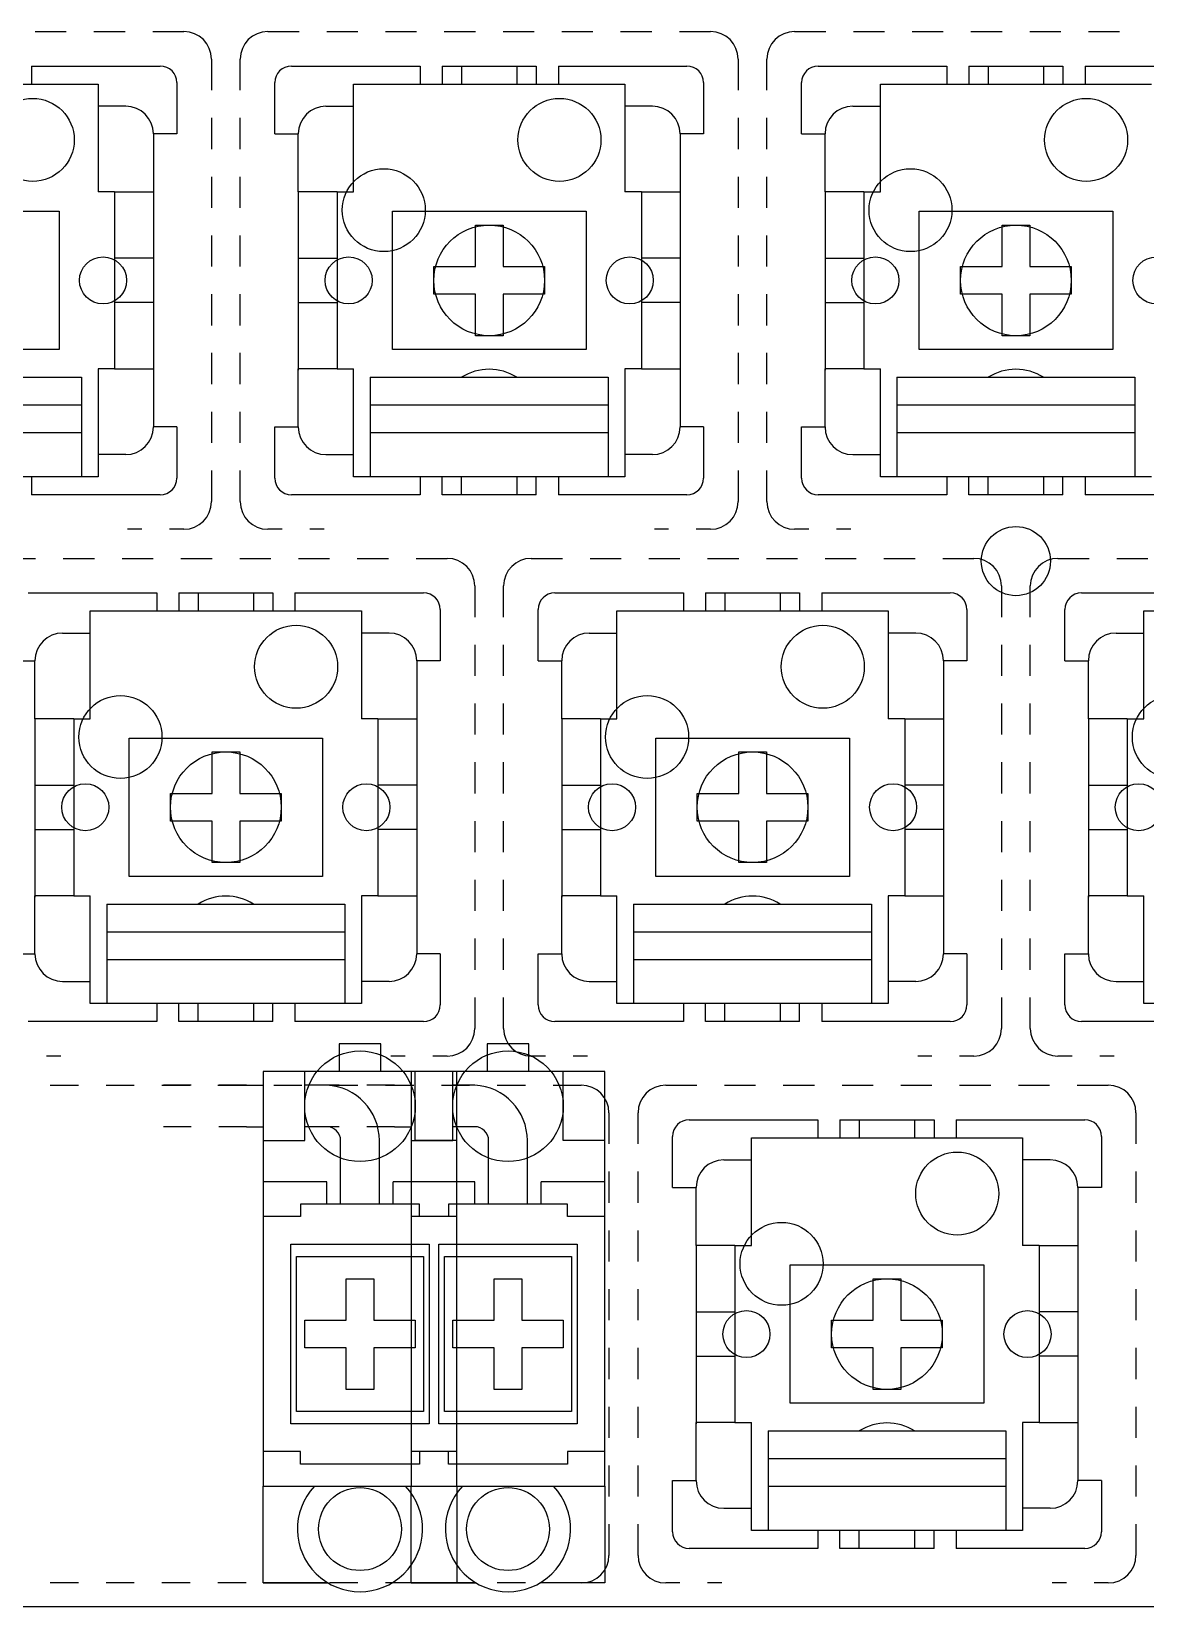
# Model space of a CAD drawing. Extents: x 0 to 386, y 0 to 144.
# Drawn here: x 186.7 to 226.9, y 0 to 57 of the extents above; entities that cross this region are included whole.
import ezdxf

# ---------------------------------------------------------------- set-up
doc = ezdxf.new("R2010")
doc.units = 0
for name, color, linetype in [('20', 30, 'CONTINUOUS'), ('21', 253, 'CONTINUOUS'), ('51', 253, 'CONTINUOUS')]:
    doc.layers.add(name, color=color, linetype=linetype)

msp = doc.modelspace()

# ---------------------------------------------------------------- linework, layer by layer
at = {"layer": '20'}
msp.add_line((0, 0), (385.6, 0), dxfattribs=at)
for centre, radius in [((186.7, 53.03), 1.5), ((205.74, 53.03), 1.5), ((224.78, 53.03), 1.5), ((199.39, 50.49), 1.5), ((218.43, 50.49), 1.5), ((203.2, 47.95), 2), ((222.24, 47.95), 2), ((189.24, 47.95), 0.85), ((198.12, 47.95), 0.85), ((208.28, 47.95), 0.85), ((217.16, 47.95), 0.85), ((227.32, 47.95), 0.85), ((222.24, 37.8), 1.25), ((196.22, 33.98), 1.5), ((215.26, 33.98), 1.5), ((189.87, 31.44), 1.5), ((208.91, 31.44), 1.5), ((227.95, 31.44), 1.5), ((193.68, 28.9), 2), ((212.72, 28.9), 2), ((188.6, 28.9), 0.85), ((198.76, 28.9), 0.85), ((207.64, 28.9), 0.85), ((217.8, 28.9), 0.85), ((226.68, 28.9), 0.85), ((198.53, 18.09), 2), ((203.88, 18.09), 2), ((220.12, 14.93), 1.5), ((213.77, 12.39), 1.5), ((217.58, 9.85), 2), ((212.5, 9.85), 0.85), ((222.66, 9.85), 0.85), ((198.53, 2.8), 1.5), ((203.88, 2.8), 1.5)]:
    msp.add_circle(centre, radius, dxfattribs=at)
at = {"layer": '21'}
for p, q in [((186.785, 56.95), (187.91, 56.95)), ((188.91, 56.95), (190.035, 56.95)), ((191.035, 56.95), (192.16, 56.95)), ((195.2, 56.95), (196.325, 56.95)), ((197.325, 56.95), (198.45, 56.95)), ((199.45, 56.95), (200.575, 56.95)), ((201.575, 56.95), (202.7, 56.95)), ((203.7, 56.95), (204.825, 56.95)), ((205.825, 56.95), (206.95, 56.95)), ((207.95, 56.95), (209.075, 56.95)), ((210.075, 56.95), (211.2, 56.95)), ((214.24, 56.95), (215.365, 56.95)), ((216.365, 56.95), (217.49, 56.95)), ((218.49, 56.95), (219.615, 56.95)), ((220.615, 56.95), (221.74, 56.95)), ((222.74, 56.95), (223.865, 56.95)), ((224.865, 56.95), (225.99, 56.95)), ((193.16, 55.95), (193.16, 54.825)), ((194.2, 54.825), (194.2, 55.95)), ((212.2, 55.95), (212.2, 54.825)), ((213.24, 54.825), (213.24, 55.95)), ((186.66, 55.7), (191.31, 55.7)), ((186.66, 55.7), (186.66, 55.05)), ((196.05, 55.7), (200.7, 55.7)), ((200.7, 55.7), (200.7, 55.05)), ((201.5, 55.7), (202.2, 55.7)), ((201.5, 55.7), (201.5, 55.05)), ((202.2, 55.7), (204.2, 55.7)), ((202.2, 55.7), (202.2, 55.05)), ((204.2, 55.7), (204.9, 55.7)), ((204.2, 55.7), (204.2, 55.05)), ((204.9, 55.7), (204.9, 55.05)), ((205.7, 55.7), (210.35, 55.7)), ((205.7, 55.7), (205.7, 55.05)), ((215.09, 55.7), (219.74, 55.7)), ((219.74, 55.7), (219.74, 55.05)), ((220.54, 55.7), (221.24, 55.7)), ((220.54, 55.7), (220.54, 55.05)), ((221.24, 55.7), (223.24, 55.7)), ((221.24, 55.7), (221.24, 55.05)), ((223.24, 55.7), (223.94, 55.7)), ((223.24, 55.7), (223.24, 55.05)), ((223.94, 55.7), (223.94, 55.05)), ((224.74, 55.7), (229.39, 55.7)), ((224.74, 55.7), (224.74, 55.05)), ((185.86, 55.05), (186.66, 55.05)), ((186.66, 55.05), (189.06, 55.05)), ((189.06, 55.05), (189.06, 54.25)), ((191.91, 55.1), (191.91, 53.25)), ((195.45, 53.25), (195.45, 55.1)), ((198.3, 55.05), (200.7, 55.05)), ((198.3, 54.25), (198.3, 55.05)), ((200.7, 55.05), (201.5, 55.05)), ((201.5, 55.05), (202.2, 55.05)), ((202.2, 55.05), (204.2, 55.05)), ((204.2, 55.05), (204.9, 55.05)), ((204.9, 55.05), (205.7, 55.05)), ((205.7, 55.05), (208.1, 55.05)), ((208.1, 55.05), (208.1, 54.25)), ((210.95, 55.1), (210.95, 53.25)), ((214.49, 53.25), (214.49, 55.1)), ((217.34, 55.05), (219.74, 55.05)), ((217.34, 54.25), (217.34, 55.05)), ((219.74, 55.05), (220.54, 55.05)), ((220.54, 55.05), (221.24, 55.05)), ((221.24, 55.05), (223.24, 55.05)), ((223.24, 55.05), (223.94, 55.05)), ((223.94, 55.05), (224.74, 55.05)), ((224.74, 55.05), (227.14, 55.05)), ((189.06, 54.25), (189.06, 51.15)), ((190.06, 54.25), (189.06, 54.25)), ((197.3, 54.25), (198.3, 54.25)), ((198.3, 51.15), (198.3, 54.25)), ((208.1, 54.25), (208.1, 51.15)), ((209.1, 54.25), (208.1, 54.25)), ((216.34, 54.25), (217.34, 54.25)), ((217.34, 51.15), (217.34, 54.25)), ((193.16, 53.825), (193.16, 52.7)), ((194.2, 52.7), (194.2, 53.825)), ((212.2, 53.825), (212.2, 52.7)), ((213.24, 52.7), (213.24, 53.825)), ((191.06, 53.25), (191.06, 51.15)), ((191.91, 53.25), (191.06, 53.25)), ((195.45, 53.25), (196.3, 53.25)), ((196.3, 51.15), (196.3, 53.25)), ((210.1, 53.25), (210.1, 51.15)), ((210.95, 53.25), (210.1, 53.25)), ((214.49, 53.25), (215.34, 53.25)), ((215.34, 51.15), (215.34, 53.25)), ((193.16, 51.7), (193.16, 50.575)), ((194.2, 50.575), (194.2, 51.7)), ((212.2, 51.7), (212.2, 50.575)), ((213.24, 50.575), (213.24, 51.7)), ((189.66, 51.15), (189.06, 51.15)), ((189.66, 51.15), (189.66, 48.85)), ((189.66, 51.15), (191.06, 51.15)), ((191.06, 51.15), (191.06, 48.75)), ((197.7, 51.15), (196.3, 51.15)), ((196.3, 51.15), (196.3, 48.75)), ((197.7, 51.15), (197.7, 48.85)), ((197.7, 51.15), (198.3, 51.15)), ((208.7, 51.15), (208.1, 51.15)), ((208.7, 51.15), (208.7, 48.85)), ((208.7, 51.15), (210.1, 51.15)), ((210.1, 51.15), (210.1, 48.75)), ((216.74, 51.15), (215.34, 51.15)), ((215.34, 51.15), (215.34, 48.75)), ((216.74, 51.15), (216.74, 48.85)), ((216.74, 51.15), (217.34, 51.15)), ((181.46, 50.45), (187.66, 50.45)), ((187.66, 50.45), (187.66, 45.45)), ((200.5, 50.45), (206.7, 50.45)), ((206.7, 50.45), (206.7, 45.45)), ((219.54, 50.45), (225.74, 50.45)), ((225.74, 50.45), (225.74, 45.45)), ((193.16, 49.575), (193.16, 48.45)), ((194.2, 48.45), (194.2, 49.575)), ((212.2, 49.575), (212.2, 48.45)), ((213.24, 48.45), (213.24, 49.575)), ((199.7, 45.45), (199.7, 49.45)), ((218.74, 45.45), (218.74, 49.45)), ((191.06, 48.75), (189.86, 48.75)), ((191.06, 48.75), (191.06, 47.15)), ((196.3, 48.75), (196.3, 47.15)), ((196.3, 48.75), (197.5, 48.75)), ((210.1, 48.75), (208.9, 48.75)), ((210.1, 48.75), (210.1, 47.15)), ((215.34, 48.75), (215.34, 47.15)), ((215.34, 48.75), (216.54, 48.75)), ((193.16, 47.45), (193.16, 46.325)), ((194.2, 46.325), (194.2, 47.45)), ((212.2, 47.45), (212.2, 46.325)), ((213.24, 46.325), (213.24, 47.45)), ((189.66, 47.05), (189.66, 44.75)), ((191.06, 47.15), (189.86, 47.15)), ((191.06, 47.15), (191.06, 44.75)), ((196.3, 47.15), (197.5, 47.15)), ((196.3, 47.15), (196.3, 44.7)), ((197.7, 47.05), (197.7, 44.75)), ((208.7, 47.05), (208.7, 44.75)), ((210.1, 47.15), (208.9, 47.15)), ((210.1, 47.15), (210.1, 44.75)), ((215.34, 47.15), (216.54, 47.15)), ((215.34, 47.15), (215.34, 44.7)), ((216.74, 47.05), (216.74, 44.75)), ((187.66, 45.45), (180.66, 45.45)), ((193.16, 45.325), (193.16, 44.2)), ((194.2, 44.2), (194.2, 45.325)), ((206.7, 45.45), (199.7, 45.45)), ((212.2, 45.325), (212.2, 44.2)), ((213.24, 44.2), (213.24, 45.325)), ((225.74, 45.45), (218.74, 45.45)), ((185.16, 44.45), (188.46, 44.45)), ((188.46, 44.45), (188.46, 43.45)), ((189.06, 44.75), (189.06, 41.65)), ((189.66, 44.75), (189.06, 44.75)), ((189.66, 44.75), (191.06, 44.75)), ((191.06, 44.75), (191.06, 42.65)), ((196.3, 44.7), (196.3, 44.75)), ((197.7, 44.75), (196.3, 44.75)), ((196.3, 42.65), (196.3, 44.7)), ((197.7, 44.75), (198.3, 44.75)), ((198.3, 41.65), (198.3, 44.75)), ((198.9, 44.45), (202.2, 44.45)), ((198.9, 44.45), (198.9, 43.45)), ((202.2, 44.45), (204.2, 44.45)), ((204.2, 44.45), (207.5, 44.45)), ((207.5, 44.45), (207.5, 43.45)), ((208.1, 44.75), (208.1, 41.65)), ((208.7, 44.75), (208.1, 44.75)), ((208.7, 44.75), (210.1, 44.75)), ((210.1, 44.75), (210.1, 42.65)), ((215.34, 44.7), (215.34, 44.75)), ((216.74, 44.75), (215.34, 44.75)), ((215.34, 42.65), (215.34, 44.7)), ((216.74, 44.75), (217.34, 44.75)), ((217.34, 41.65), (217.34, 44.75)), ((217.94, 44.45), (221.24, 44.45)), ((217.94, 44.45), (217.94, 43.45)), ((221.24, 44.45), (223.24, 44.45)), ((223.24, 44.45), (226.54, 44.45)), ((226.54, 44.45), (226.54, 43.45)), ((179.86, 43.45), (188.46, 43.45)), ((188.46, 43.45), (188.46, 42.45)), ((198.9, 43.45), (198.9, 42.45)), ((198.9, 43.45), (207.5, 43.45)), ((207.5, 43.45), (207.5, 42.45)), ((217.94, 43.45), (217.94, 42.45)), ((217.94, 43.45), (226.54, 43.45)), ((226.54, 43.45), (226.54, 42.45)), ((193.16, 43.2), (193.16, 42.075)), ((194.2, 42.075), (194.2, 43.2)), ((212.2, 43.2), (212.2, 42.075)), ((213.24, 42.075), (213.24, 43.2)), ((179.86, 42.45), (188.46, 42.45)), ((188.46, 42.45), (188.46, 40.85)), ((191.91, 42.65), (191.06, 42.65)), ((191.91, 42.65), (191.91, 40.8)), ((195.45, 40.8), (195.45, 42.65)), ((195.45, 42.65), (196.3, 42.65)), ((198.9, 42.45), (198.9, 40.85)), ((198.9, 42.45), (207.5, 42.45)), ((207.5, 42.45), (207.5, 40.85)), ((210.95, 42.65), (210.1, 42.65)), ((210.95, 42.65), (210.95, 40.8)), ((214.49, 40.8), (214.49, 42.65)), ((214.49, 42.65), (215.34, 42.65)), ((217.94, 42.45), (217.94, 40.85)), ((217.94, 42.45), (226.54, 42.45)), ((226.54, 42.45), (226.54, 40.85)), ((189.06, 41.65), (189.06, 40.85)), ((190.06, 41.65), (189.06, 41.65)), ((197.3, 41.65), (198.3, 41.65)), ((198.3, 40.85), (198.3, 41.65)), ((208.1, 41.65), (208.1, 40.85)), ((209.1, 41.65), (208.1, 41.65)), ((216.34, 41.65), (217.34, 41.65)), ((217.34, 40.85), (217.34, 41.65)), ((193.16, 41.075), (193.16, 39.95)), ((194.2, 39.95), (194.2, 41.075)), ((212.2, 41.075), (212.2, 39.95)), ((213.24, 39.95), (213.24, 41.075)), ((186.66, 40.85), (185.86, 40.85)), ((188.46, 40.85), (186.66, 40.85)), ((186.66, 40.85), (186.66, 40.2)), ((189.06, 40.85), (188.46, 40.85)), ((198.9, 40.85), (198.3, 40.85)), ((200.7, 40.85), (198.9, 40.85)), ((201.5, 40.85), (200.7, 40.85)), ((200.7, 40.85), (200.7, 40.2)), ((202.2, 40.85), (201.5, 40.85)), ((201.5, 40.2), (201.5, 40.85)), ((204.2, 40.85), (202.2, 40.85)), ((202.2, 40.2), (202.2, 40.85)), ((204.9, 40.85), (204.2, 40.85)), ((204.2, 40.85), (204.2, 40.2)), ((205.7, 40.85), (204.9, 40.85)), ((204.9, 40.2), (204.9, 40.85)), ((207.5, 40.85), (205.7, 40.85)), ((205.7, 40.85), (205.7, 40.2)), ((208.1, 40.85), (207.5, 40.85)), ((217.94, 40.85), (217.34, 40.85)), ((219.74, 40.85), (217.94, 40.85)), ((220.54, 40.85), (219.74, 40.85)), ((219.74, 40.85), (219.74, 40.2)), ((221.24, 40.85), (220.54, 40.85)), ((220.54, 40.2), (220.54, 40.85)), ((223.24, 40.85), (221.24, 40.85)), ((221.24, 40.2), (221.24, 40.85)), ((223.94, 40.85), (223.24, 40.85)), ((223.24, 40.85), (223.24, 40.2)), ((224.74, 40.85), (223.94, 40.85)), ((223.94, 40.2), (223.94, 40.85)), ((226.54, 40.85), (224.74, 40.85)), ((224.74, 40.85), (224.74, 40.2)), ((227.14, 40.85), (226.54, 40.85)), ((191.31, 40.2), (186.66, 40.2)), ((200.7, 40.2), (196.05, 40.2)), ((202.2, 40.2), (201.5, 40.2)), ((204.2, 40.2), (202.2, 40.2)), ((204.9, 40.2), (204.2, 40.2)), ((210.35, 40.2), (205.7, 40.2)), ((219.74, 40.2), (215.09, 40.2)), ((221.24, 40.2), (220.54, 40.2)), ((223.24, 40.2), (221.24, 40.2)), ((223.94, 40.2), (223.24, 40.2)), ((229.39, 40.2), (224.74, 40.2)), ((190.645, 38.95), (190.13, 38.95)), ((192.16, 38.95), (191.645, 38.95)), ((195.715, 38.95), (195.2, 38.95)), ((197.23, 38.95), (196.715, 38.95)), ((209.685, 38.95), (209.17, 38.95)), ((211.2, 38.95), (210.685, 38.95)), ((214.755, 38.95), (214.24, 38.95)), ((216.27, 38.95), (215.755, 38.95)), ((185.68, 37.9), (186.805, 37.9)), ((187.805, 37.9), (188.93, 37.9)), ((189.93, 37.9), (191.055, 37.9)), ((192.055, 37.9), (193.18, 37.9)), ((194.18, 37.9), (195.305, 37.9)), ((196.305, 37.9), (197.43, 37.9)), ((198.43, 37.9), (199.555, 37.9)), ((200.555, 37.9), (201.68, 37.9)), ((204.72, 37.9), (205.845, 37.9)), ((206.845, 37.9), (207.97, 37.9)), ((208.97, 37.9), (210.095, 37.9)), ((211.095, 37.9), (212.22, 37.9)), ((213.22, 37.9), (214.345, 37.9)), ((215.345, 37.9), (216.47, 37.9)), ((217.47, 37.9), (218.595, 37.9)), ((219.595, 37.9), (220.72, 37.9)), ((223.76, 37.9), (224.885, 37.9)), ((225.885, 37.9), (227.01, 37.9)), ((186.53, 36.65), (191.18, 36.65)), ((191.18, 36.65), (191.18, 36)), ((191.98, 36.65), (192.68, 36.65)), ((191.98, 36.65), (191.98, 36)), ((192.68, 36.65), (194.68, 36.65)), ((192.68, 36.65), (192.68, 36)), ((194.68, 36.65), (195.38, 36.65)), ((194.68, 36.65), (194.68, 36)), ((195.38, 36.65), (195.38, 36)), ((196.18, 36.65), (200.83, 36.65)), ((196.18, 36.65), (196.18, 36)), ((202.68, 36.9), (202.68, 35.775)), ((203.72, 35.775), (203.72, 36.9)), ((205.57, 36.65), (210.22, 36.65)), ((210.22, 36.65), (210.22, 36)), ((211.02, 36.65), (211.72, 36.65)), ((211.02, 36.65), (211.02, 36)), ((211.72, 36.65), (213.72, 36.65)), ((211.72, 36.65), (211.72, 36)), ((213.72, 36.65), (214.42, 36.65)), ((213.72, 36.65), (213.72, 36)), ((214.42, 36.65), (214.42, 36)), ((215.22, 36.65), (219.87, 36.65)), ((215.22, 36.65), (215.22, 36)), ((221.72, 36.9), (221.72, 35.775)), ((222.76, 35.775), (222.76, 36.9)), ((224.61, 36.65), (229.26, 36.65)), ((188.78, 36), (191.18, 36)), ((188.78, 35.2), (188.78, 36)), ((191.18, 36), (191.98, 36)), ((191.98, 36), (192.68, 36)), ((192.68, 36), (194.68, 36)), ((194.68, 36), (195.38, 36)), ((195.38, 36), (196.18, 36)), ((196.18, 36), (198.58, 36)), ((198.58, 36), (198.58, 35.2)), ((201.43, 36.05), (201.43, 34.2)), ((204.97, 34.2), (204.97, 36.05)), ((207.82, 36), (210.22, 36)), ((207.82, 35.2), (207.82, 36)), ((210.22, 36), (211.02, 36)), ((211.02, 36), (211.72, 36)), ((211.72, 36), (213.72, 36)), ((213.72, 36), (214.42, 36)), ((214.42, 36), (215.22, 36)), ((215.22, 36), (217.62, 36)), ((217.62, 36), (217.62, 35.2)), ((220.47, 36.05), (220.47, 34.2)), ((224.01, 34.2), (224.01, 36.05)), ((226.86, 36), (229.26, 36)), ((226.86, 35.2), (226.86, 36)), ((187.78, 35.2), (188.78, 35.2)), ((188.78, 32.1), (188.78, 35.2)), ((198.58, 35.2), (198.58, 32.1)), ((199.58, 35.2), (198.58, 35.2)), ((202.68, 34.775), (202.68, 33.65)), ((203.72, 33.65), (203.72, 34.775)), ((206.82, 35.2), (207.82, 35.2)), ((207.82, 32.1), (207.82, 35.2)), ((217.62, 35.2), (217.62, 32.1)), ((218.62, 35.2), (217.62, 35.2)), ((221.72, 34.775), (221.72, 33.65)), ((222.76, 33.65), (222.76, 34.775)), ((225.86, 35.2), (226.86, 35.2)), ((226.86, 32.1), (226.86, 35.2)), ((185.93, 34.2), (186.78, 34.2)), ((186.78, 32.1), (186.78, 34.2)), ((200.58, 34.2), (200.58, 32.1)), ((201.43, 34.2), (200.58, 34.2)), ((204.97, 34.2), (205.82, 34.2)), ((205.82, 32.1), (205.82, 34.2)), ((219.62, 34.2), (219.62, 32.1)), ((220.47, 34.2), (219.62, 34.2)), ((224.01, 34.2), (224.86, 34.2)), ((224.86, 32.1), (224.86, 34.2)), ((202.68, 32.65), (202.68, 31.525)), ((203.72, 31.525), (203.72, 32.65)), ((221.72, 32.65), (221.72, 31.525)), ((222.76, 31.525), (222.76, 32.65)), ((188.18, 32.1), (186.78, 32.1)), ((186.78, 32.1), (186.78, 29.7)), ((188.18, 32.1), (188.18, 29.8)), ((188.18, 32.1), (188.78, 32.1)), ((199.18, 32.1), (198.58, 32.1)), ((199.18, 32.1), (199.18, 29.8)), ((199.18, 32.1), (200.58, 32.1)), ((200.58, 32.1), (200.58, 29.7)), ((207.22, 32.1), (205.82, 32.1)), ((205.82, 32.1), (205.82, 29.7)), ((207.22, 32.1), (207.22, 29.8)), ((207.22, 32.1), (207.82, 32.1)), ((218.22, 32.1), (217.62, 32.1)), ((218.22, 32.1), (218.22, 29.8)), ((218.22, 32.1), (219.62, 32.1)), ((219.62, 32.1), (219.62, 29.7)), ((226.26, 32.1), (224.86, 32.1)), ((224.86, 32.1), (224.86, 29.7)), ((226.26, 32.1), (226.26, 29.8)), ((226.26, 32.1), (226.86, 32.1)), ((190.98, 31.4), (197.18, 31.4)), ((197.18, 31.4), (197.18, 26.4)), ((210.02, 31.4), (216.22, 31.4)), ((216.22, 31.4), (216.22, 26.4)), ((190.18, 26.4), (190.18, 30.4)), ((202.68, 30.525), (202.68, 29.4)), ((203.72, 29.4), (203.72, 30.525)), ((209.22, 26.4), (209.22, 30.4)), ((221.72, 30.525), (221.72, 29.4)), ((222.76, 29.4), (222.76, 30.525)), ((186.78, 29.7), (186.78, 28.1)), ((186.78, 29.7), (187.98, 29.7)), ((200.58, 29.7), (199.38, 29.7)), ((200.58, 29.7), (200.58, 28.1)), ((205.82, 29.7), (205.82, 28.1)), ((205.82, 29.7), (207.02, 29.7)), ((219.62, 29.7), (218.42, 29.7)), ((219.62, 29.7), (219.62, 28.1)), ((224.86, 29.7), (224.86, 28.1)), ((224.86, 29.7), (226.06, 29.7)), ((186.78, 28.1), (187.98, 28.1)), ((186.78, 28.1), (186.78, 25.65)), ((188.18, 28), (188.18, 25.7)), ((199.18, 28), (199.18, 25.7)), ((200.58, 28.1), (199.38, 28.1)), ((200.58, 28.1), (200.58, 25.7)), ((202.68, 28.4), (202.68, 27.275)), ((203.72, 27.275), (203.72, 28.4)), ((205.82, 28.1), (207.02, 28.1)), ((205.82, 28.1), (205.82, 25.65)), ((207.22, 28), (207.22, 25.7)), ((218.22, 28), (218.22, 25.7)), ((219.62, 28.1), (218.42, 28.1)), ((219.62, 28.1), (219.62, 25.7)), ((221.72, 28.4), (221.72, 27.275)), ((222.76, 27.275), (222.76, 28.4)), ((224.86, 28.1), (226.06, 28.1)), ((224.86, 28.1), (224.86, 25.65)), ((226.26, 28), (226.26, 25.7)), ((197.18, 26.4), (190.18, 26.4)), ((202.68, 26.275), (202.68, 25.15)), ((203.72, 25.15), (203.72, 26.275)), ((216.22, 26.4), (209.22, 26.4)), ((221.72, 26.275), (221.72, 25.15)), ((222.76, 25.15), (222.76, 26.275)), ((186.78, 25.65), (186.78, 25.7)), ((188.18, 25.7), (186.78, 25.7)), ((186.78, 23.6), (186.78, 25.65)), ((188.18, 25.7), (188.78, 25.7)), ((188.78, 22.6), (188.78, 25.7)), ((198.58, 25.7), (198.58, 22.6)), ((199.18, 25.7), (198.58, 25.7)), ((199.18, 25.7), (200.58, 25.7)), ((200.58, 25.7), (200.58, 23.6)), ((205.82, 25.65), (205.82, 25.7)), ((207.22, 25.7), (205.82, 25.7)), ((205.82, 23.6), (205.82, 25.65)), ((207.22, 25.7), (207.82, 25.7)), ((207.82, 22.6), (207.82, 25.7)), ((217.62, 25.7), (217.62, 22.6)), ((218.22, 25.7), (217.62, 25.7)), ((218.22, 25.7), (219.62, 25.7)), ((219.62, 25.7), (219.62, 23.6)), ((224.86, 25.65), (224.86, 25.7)), ((226.26, 25.7), (224.86, 25.7)), ((224.86, 23.6), (224.86, 25.65)), ((226.26, 25.7), (226.86, 25.7)), ((226.86, 22.6), (226.86, 25.7)), ((189.38, 25.4), (192.68, 25.4)), ((189.38, 25.4), (189.38, 24.4)), ((192.68, 25.4), (194.68, 25.4)), ((194.68, 25.4), (197.98, 25.4)), ((197.98, 25.4), (197.98, 24.4)), ((208.42, 25.4), (211.72, 25.4)), ((208.42, 25.4), (208.42, 24.4)), ((211.72, 25.4), (213.72, 25.4)), ((213.72, 25.4), (217.02, 25.4)), ((217.02, 25.4), (217.02, 24.4)), ((189.38, 24.4), (189.38, 23.4)), ((189.38, 24.4), (197.98, 24.4)), ((197.98, 24.4), (197.98, 23.4)), ((202.68, 24.15), (202.68, 23.025)), ((203.72, 23.025), (203.72, 24.15)), ((208.42, 24.4), (208.42, 23.4)), ((208.42, 24.4), (217.02, 24.4)), ((217.02, 24.4), (217.02, 23.4)), ((221.72, 24.15), (221.72, 23.025)), ((222.76, 23.025), (222.76, 24.15)), ((185.93, 23.6), (186.78, 23.6)), ((189.38, 23.4), (189.38, 21.8)), ((189.38, 23.4), (197.98, 23.4)), ((197.98, 23.4), (197.98, 21.8)), ((201.43, 23.6), (200.58, 23.6)), ((201.43, 23.6), (201.43, 21.75)), ((204.97, 21.75), (204.97, 23.6)), ((204.97, 23.6), (205.82, 23.6)), ((208.42, 23.4), (208.42, 21.8)), ((208.42, 23.4), (217.02, 23.4)), ((217.02, 23.4), (217.02, 21.8)), ((220.47, 23.6), (219.62, 23.6)), ((220.47, 23.6), (220.47, 21.75)), ((224.01, 21.75), (224.01, 23.6)), ((224.01, 23.6), (224.86, 23.6)), ((187.78, 22.6), (188.78, 22.6)), ((188.78, 21.8), (188.78, 22.6)), ((198.58, 22.6), (198.58, 21.8)), ((199.58, 22.6), (198.58, 22.6)), ((206.82, 22.6), (207.82, 22.6)), ((207.82, 21.8), (207.82, 22.6)), ((217.62, 22.6), (217.62, 21.8)), ((218.62, 22.6), (217.62, 22.6)), ((225.86, 22.6), (226.86, 22.6)), ((226.86, 21.8), (226.86, 22.6)), ((189.38, 21.8), (188.78, 21.8)), ((191.18, 21.8), (189.38, 21.8)), ((191.98, 21.8), (191.18, 21.8)), ((191.18, 21.8), (191.18, 21.15)), ((192.68, 21.8), (191.98, 21.8)), ((191.98, 21.15), (191.98, 21.8)), ((194.68, 21.8), (192.68, 21.8)), ((192.68, 21.15), (192.68, 21.8)), ((195.38, 21.8), (194.68, 21.8)), ((194.68, 21.8), (194.68, 21.15)), ((196.18, 21.8), (195.38, 21.8)), ((195.38, 21.15), (195.38, 21.8)), ((197.98, 21.8), (196.18, 21.8)), ((196.18, 21.8), (196.18, 21.15)), ((198.58, 21.8), (197.98, 21.8)), ((202.68, 22.025), (202.68, 20.9)), ((203.72, 20.9), (203.72, 22.025)), ((208.42, 21.8), (207.82, 21.8)), ((210.22, 21.8), (208.42, 21.8)), ((211.02, 21.8), (210.22, 21.8)), ((210.22, 21.8), (210.22, 21.15)), ((211.72, 21.8), (211.02, 21.8)), ((211.02, 21.15), (211.02, 21.8)), ((213.72, 21.8), (211.72, 21.8)), ((211.72, 21.15), (211.72, 21.8)), ((214.42, 21.8), (213.72, 21.8)), ((213.72, 21.8), (213.72, 21.15)), ((215.22, 21.8), (214.42, 21.8)), ((214.42, 21.15), (214.42, 21.8)), ((217.02, 21.8), (215.22, 21.8)), ((215.22, 21.8), (215.22, 21.15)), ((217.62, 21.8), (217.02, 21.8)), ((221.72, 22.025), (221.72, 20.9)), ((222.76, 20.9), (222.76, 22.025)), ((227.46, 21.8), (226.86, 21.8)), ((191.18, 21.15), (186.53, 21.15)), ((192.68, 21.15), (191.98, 21.15)), ((194.68, 21.15), (192.68, 21.15)), ((195.38, 21.15), (194.68, 21.15)), ((200.83, 21.15), (196.18, 21.15)), ((210.22, 21.15), (205.57, 21.15)), ((211.72, 21.15), (211.02, 21.15)), ((213.72, 21.15), (211.72, 21.15)), ((214.42, 21.15), (213.72, 21.15)), ((219.87, 21.15), (215.22, 21.15)), ((229.26, 21.15), (224.61, 21.15)), ((199.28, 20.35), (197.78, 20.35)), ((197.78, 20.35), (197.78, 19.35)), ((199.28, 19.35), (199.28, 20.35)), ((204.63, 20.35), (203.13, 20.35)), ((203.13, 20.35), (203.13, 19.35)), ((204.63, 19.35), (204.63, 20.35)), ((187.71, 19.9), (187.195, 19.9)), ((200.165, 19.9), (199.65, 19.9)), ((201.68, 19.9), (201.165, 19.9)), ((205.235, 19.9), (204.72, 19.9)), ((206.75, 19.9), (206.235, 19.9)), ((219.205, 19.9), (218.69, 19.9)), ((220.72, 19.9), (220.205, 19.9)), ((224.275, 19.9), (223.76, 19.9)), ((225.79, 19.9), (225.275, 19.9)), ((187.33, 18.85), (188.35, 18.85)), ((189.35, 18.85), (190.37, 18.85)), ((191.37, 18.85), (192.39, 18.85)), ((193.39, 18.85), (194.41, 18.85)), ((196.53, 19.35), (195.03, 19.35)), ((195.03, 19.35), (195.03, 16.85)), ((195.41, 18.85), (196.43, 18.85)), ((197.78, 19.35), (196.53, 19.35)), ((196.53, 16.85), (196.53, 19.35)), ((197.43, 18.85), (198.45, 18.85)), ((199.28, 19.35), (197.78, 19.35)), ((200.53, 19.35), (199.28, 19.35)), ((199.45, 18.85), (200.47, 18.85)), ((201.88, 19.35), (200.38, 19.35)), ((200.38, 19.35), (200.38, 16.85)), ((202.03, 19.35), (200.53, 19.35)), ((200.53, 16.85), (200.53, 19.35)), ((201.47, 18.85), (202.49, 18.85)), ((203.13, 19.35), (201.88, 19.35)), ((201.88, 16.85), (201.88, 19.35)), ((202.03, 16.85), (202.03, 19.35)), ((204.63, 19.35), (203.13, 19.35)), ((203.49, 18.85), (204.51, 18.85)), ((205.88, 19.35), (204.63, 19.35)), ((205.51, 18.85), (206.53, 18.85)), ((207.38, 19.35), (205.88, 19.35)), ((205.88, 16.85), (205.88, 19.35)), ((207.38, 16.85), (207.38, 19.35)), ((209.58, 18.85), (210.705, 18.85)), ((211.705, 18.85), (212.83, 18.85)), ((213.83, 18.85), (214.955, 18.85)), ((215.955, 18.85), (217.08, 18.85)), ((218.08, 18.85), (219.205, 18.85)), ((220.205, 18.85), (221.33, 18.85)), ((222.33, 18.85), (223.455, 18.85)), ((224.455, 18.85), (225.58, 18.85)), ((207.53, 17.85), (207.53, 16.725)), ((208.58, 16.725), (208.58, 17.85)), ((226.58, 17.85), (226.58, 16.725)), ((210.43, 17.6), (215.08, 17.6)), ((215.08, 17.6), (215.08, 16.95)), ((215.88, 17.6), (216.58, 17.6)), ((215.88, 17.6), (215.88, 16.95)), ((216.58, 17.6), (218.58, 17.6)), ((216.58, 17.6), (216.58, 16.95)), ((218.58, 17.6), (219.28, 17.6)), ((218.58, 17.6), (218.58, 16.95)), ((219.28, 17.6), (219.28, 16.95)), ((220.08, 17.6), (224.73, 17.6)), ((220.08, 17.6), (220.08, 16.95)), ((195.03, 16.85), (195.03, 15.35)), ((195.03, 16.85), (196.53, 16.85)), ((200.38, 16.85), (200.38, 15.35)), ((200.38, 16.85), (201.88, 16.85)), ((202.03, 16.85), (200.53, 16.85)), ((202.03, 15.35), (202.03, 16.85)), ((207.38, 16.85), (205.88, 16.85)), ((207.38, 15.35), (207.38, 16.85)), ((209.83, 15.15), (209.83, 17)), ((212.68, 16.95), (215.08, 16.95)), ((212.68, 16.15), (212.68, 16.95)), ((215.08, 16.95), (215.88, 16.95)), ((215.88, 16.95), (216.58, 16.95)), ((216.58, 16.95), (218.58, 16.95)), ((218.58, 16.95), (219.28, 16.95)), ((219.28, 16.95), (220.08, 16.95)), ((220.08, 16.95), (222.48, 16.95)), ((222.48, 16.95), (222.48, 16.15)), ((225.33, 17), (225.33, 15.15)), ((211.68, 16.15), (212.68, 16.15)), ((212.68, 13.05), (212.68, 16.15)), ((222.48, 16.15), (222.48, 13.05)), ((223.48, 16.15), (222.48, 16.15)), ((207.53, 15.725), (207.53, 14.6)), ((208.58, 14.6), (208.58, 15.725)), ((226.58, 15.725), (226.58, 14.6)), ((197.33, 15.35), (195.03, 15.35)), ((195.03, 15.35), (195.03, 14.1)), ((197.33, 14.55), (197.33, 15.35)), ((202.03, 15.35), (199.73, 15.35)), ((199.73, 14.55), (199.73, 15.35)), ((202.68, 15.35), (200.38, 15.35)), ((200.38, 15.35), (200.38, 14.1)), ((202.03, 14.1), (202.03, 15.35)), ((202.68, 14.55), (202.68, 15.35)), ((207.38, 15.35), (205.08, 15.35)), ((205.08, 14.55), (205.08, 15.35)), ((207.38, 14.1), (207.38, 15.35)), ((209.83, 15.15), (210.68, 15.15)), ((210.68, 13.05), (210.68, 15.15)), ((224.48, 15.15), (224.48, 13.05)), ((225.33, 15.15), (224.48, 15.15)), ((197.33, 14.55), (196.38, 14.55)), ((196.38, 14.55), (196.38, 14.1)), ((199.73, 14.55), (197.33, 14.55)), ((200.68, 14.55), (199.73, 14.55)), ((200.68, 14.1), (200.68, 14.55)), ((202.68, 14.55), (201.73, 14.55)), ((201.73, 14.55), (201.73, 14.1)), ((205.08, 14.55), (202.68, 14.55)), ((206.03, 14.55), (205.08, 14.55)), ((206.03, 14.1), (206.03, 14.55)), ((195.03, 14.1), (195.03, 5.6)), ((196.38, 14.1), (195.03, 14.1)), ((200.38, 14.1), (200.38, 5.6)), ((201.73, 14.1), (200.38, 14.1)), ((202.03, 14.1), (200.68, 14.1)), ((202.03, 5.6), (202.03, 14.1)), ((207.38, 14.1), (206.03, 14.1)), ((207.38, 5.6), (207.38, 14.1)), ((196.03, 6.6), (196.03, 13.1)), ((196.03, 13.1), (201.03, 13.1)), ((201.03, 13.1), (201.03, 6.6)), ((201.38, 6.6), (201.38, 13.1)), ((201.38, 13.1), (206.38, 13.1)), ((206.38, 13.1), (206.38, 6.6)), ((207.53, 13.6), (207.53, 12.475)), ((208.58, 12.475), (208.58, 13.6)), ((226.58, 13.6), (226.58, 12.475)), ((196.23, 7.05), (196.23, 12.65)), ((196.23, 12.65), (200.83, 12.65)), ((200.83, 12.65), (200.83, 7.05)), ((201.58, 7.05), (201.58, 12.65)), ((201.58, 12.65), (206.18, 12.65)), ((206.18, 12.65), (206.18, 7.05)), ((212.08, 13.05), (210.68, 13.05)), ((210.68, 13.05), (210.68, 10.65)), ((212.08, 13.05), (212.08, 10.75)), ((212.08, 13.05), (212.68, 13.05)), ((223.08, 13.05), (222.48, 13.05)), ((223.08, 13.05), (223.08, 10.75)), ((223.08, 13.05), (224.48, 13.05)), ((224.48, 13.05), (224.48, 10.65)), ((214.88, 12.35), (221.08, 12.35)), ((221.08, 12.35), (221.08, 7.35)), ((198.03, 10.35), (198.03, 11.85)), ((198.03, 11.85), (199.03, 11.85)), ((199.03, 11.85), (199.03, 10.35)), ((203.38, 10.35), (203.38, 11.85)), ((203.38, 11.85), (204.38, 11.85)), ((204.38, 11.85), (204.38, 10.35)), ((207.53, 11.475), (207.53, 10.35)), ((208.58, 10.35), (208.58, 11.475)), ((226.58, 11.475), (226.58, 10.35)), ((214.08, 7.35), (214.08, 11.35)), ((196.53, 9.35), (196.53, 10.35)), ((196.53, 10.35), (198.03, 10.35)), ((199.03, 10.35), (200.53, 10.35)), ((200.53, 10.35), (200.53, 9.35)), ((201.88, 9.35), (201.88, 10.35)), ((201.88, 10.35), (203.38, 10.35)), ((204.38, 10.35), (205.88, 10.35)), ((205.88, 10.35), (205.88, 9.35)), ((210.68, 10.65), (210.68, 9.05)), ((210.68, 10.65), (211.88, 10.65)), ((224.48, 10.65), (223.28, 10.65)), ((224.48, 10.65), (224.48, 9.05)), ((198.03, 9.35), (196.53, 9.35)), ((198.03, 7.85), (198.03, 9.35)), ((200.53, 9.35), (199.03, 9.35)), ((199.03, 9.35), (199.03, 7.85)), ((203.38, 9.35), (201.88, 9.35)), ((203.38, 7.85), (203.38, 9.35)), ((205.88, 9.35), (204.38, 9.35)), ((204.38, 9.35), (204.38, 7.85)), ((207.53, 9.35), (207.53, 8.225)), ((208.58, 8.225), (208.58, 9.35)), ((226.58, 9.35), (226.58, 8.225)), ((210.68, 9.05), (211.88, 9.05)), ((210.68, 9.05), (210.68, 6.6)), ((212.08, 8.95), (212.08, 6.65)), ((223.08, 8.95), (223.08, 6.65)), ((224.48, 9.05), (223.28, 9.05)), ((224.48, 9.05), (224.48, 6.65)), ((199.03, 7.85), (198.03, 7.85)), ((204.38, 7.85), (203.38, 7.85)), ((200.83, 7.05), (196.23, 7.05)), ((206.18, 7.05), (201.58, 7.05)), ((207.53, 7.225), (207.53, 6.1)), ((208.58, 6.1), (208.58, 7.225)), ((221.08, 7.35), (214.08, 7.35)), ((226.58, 7.225), (226.58, 6.1)), ((201.03, 6.6), (196.03, 6.6)), ((206.38, 6.6), (201.38, 6.6)), ((210.68, 6.6), (210.68, 6.65)), ((212.08, 6.65), (210.68, 6.65)), ((210.68, 4.55), (210.68, 6.6)), ((212.08, 6.65), (212.68, 6.65)), ((212.68, 3.55), (212.68, 6.65)), ((213.28, 6.35), (216.58, 6.35)), ((213.28, 6.35), (213.28, 5.35)), ((216.58, 6.35), (218.58, 6.35)), ((218.58, 6.35), (221.88, 6.35)), ((221.88, 6.35), (221.88, 5.35)), ((222.48, 6.65), (222.48, 3.55)), ((223.08, 6.65), (222.48, 6.65)), ((223.08, 6.65), (224.48, 6.65)), ((224.48, 6.65), (224.48, 4.55)), ((195.03, 5.6), (195.03, 4.35)), ((196.38, 5.6), (195.03, 5.6)), ((196.38, 5.15), (196.38, 5.6)), ((200.68, 5.15), (196.38, 5.15)), ((200.38, 5.6), (200.38, 4.35)), ((201.73, 5.6), (200.38, 5.6)), ((202.03, 5.6), (200.68, 5.6)), ((200.68, 5.6), (200.68, 5.15)), ((201.73, 5.15), (201.73, 5.6)), ((206.03, 5.15), (201.73, 5.15)), ((202.03, 4.35), (202.03, 5.6)), ((207.38, 5.6), (206.03, 5.6)), ((206.03, 5.6), (206.03, 5.15)), ((207.38, 4.35), (207.38, 5.6)), ((213.28, 5.35), (213.28, 4.35)), ((213.28, 5.35), (221.88, 5.35)), ((221.88, 5.35), (221.88, 4.35)), ((207.53, 5.1), (207.53, 3.975)), ((208.58, 3.975), (208.58, 5.1)), ((226.58, 5.1), (226.58, 3.975)), ((195.03, 4.35), (196.88, 4.35)), ((195.03, 0.85), (195.03, 4.35)), ((196.88, 4.35), (198.53, 4.35)), ((198.53, 4.35), (200.18, 4.35)), ((200.18, 4.35), (202.03, 4.35)), ((200.38, 4.35), (202.23, 4.35)), ((200.38, 0.85), (200.38, 4.35)), ((202.03, 4.35), (202.03, 0.85)), ((202.23, 4.35), (203.88, 4.35)), ((203.88, 4.35), (205.53, 4.35)), ((205.53, 4.35), (207.38, 4.35)), ((207.38, 4.35), (207.38, 0.85)), ((209.83, 2.7), (209.83, 4.55)), ((209.83, 4.55), (210.68, 4.55)), ((213.28, 4.35), (213.28, 2.75)), ((213.28, 4.35), (221.88, 4.35)), ((221.88, 4.35), (221.88, 2.75)), ((225.33, 4.55), (224.48, 4.55)), ((225.33, 4.55), (225.33, 2.7)), ((211.68, 3.55), (212.68, 3.55)), ((212.68, 2.75), (212.68, 3.55)), ((222.48, 3.55), (222.48, 2.75)), ((223.48, 3.55), (222.48, 3.55)), ((207.53, 2.975), (207.53, 1.85)), ((208.58, 1.85), (208.58, 2.975)), ((226.58, 2.975), (226.58, 1.85)), ((213.28, 2.75), (212.68, 2.75)), ((215.08, 2.75), (213.28, 2.75)), ((215.88, 2.75), (215.08, 2.75)), ((215.08, 2.75), (215.08, 2.1)), ((216.58, 2.75), (215.88, 2.75)), ((215.88, 2.1), (215.88, 2.75)), ((218.58, 2.75), (216.58, 2.75)), ((216.58, 2.1), (216.58, 2.75)), ((219.28, 2.75), (218.58, 2.75)), ((218.58, 2.75), (218.58, 2.1)), ((220.08, 2.75), (219.28, 2.75)), ((219.28, 2.1), (219.28, 2.75)), ((221.88, 2.75), (220.08, 2.75)), ((220.08, 2.75), (220.08, 2.1)), ((222.48, 2.75), (221.88, 2.75)), ((215.08, 2.1), (210.43, 2.1)), ((216.58, 2.1), (215.88, 2.1)), ((218.58, 2.1), (216.58, 2.1)), ((219.28, 2.1), (218.58, 2.1)), ((224.73, 2.1), (220.08, 2.1)), ((188.35, 0.85), (187.33, 0.85)), ((190.37, 0.85), (189.35, 0.85)), ((192.39, 0.85), (191.37, 0.85)), ((194.41, 0.85), (193.39, 0.85)), ((197.38, 0.85), (195.03, 0.85)), ((195.03, 0.85), (197.38, 0.85)), ((196.43, 0.85), (195.41, 0.85)), ((198.45, 0.85), (197.43, 0.85)), ((200.47, 0.85), (199.45, 0.85)), ((202.03, 0.85), (199.68, 0.85)), ((202.03, 0.85), (199.68, 0.85)), ((202.73, 0.85), (200.38, 0.85)), ((200.38, 0.85), (202.73, 0.85)), ((202.49, 0.85), (201.47, 0.85)), ((204.51, 0.85), (203.49, 0.85)), ((207.38, 0.85), (205.03, 0.85)), ((207.38, 0.85), (205.03, 0.85)), ((206.53, 0.85), (205.51, 0.85)), ((210.095, 0.85), (209.58, 0.85)), ((211.61, 0.85), (211.095, 0.85)), ((224.065, 0.85), (223.55, 0.85)), ((225.58, 0.85), (225.065, 0.85))]:
    msp.add_line(p, q, dxfattribs=at)
for centre, radius, start, end in [((192.16, 55.95), 1, 0, 90), ((195.2, 55.95), 1, 90, 180), ((211.2, 55.95), 1, 0, 90), ((214.24, 55.95), 1, 90, 180), ((191.31, 55.1), 0.6, 0, 90), ((196.05, 55.1), 0.6, 90, 180), ((210.35, 55.1), 0.6, 0, 90), ((215.09, 55.1), 0.6, 90, 180), ((190.06, 53.25), 1, 0, 90), ((197.3, 53.25), 1, 90, 180), ((209.1, 53.25), 1, 0, 90), ((216.34, 53.25), 1, 90, 180), ((203.2, 42.85), 1.8868, 57.9946, 122.0054), ((222.24, 42.85), 1.8868, 57.9946, 122.0054), ((190.06, 42.65), 1, 270, 0), ((197.3, 42.65), 1, 180, 270), ((209.1, 42.65), 1, 270, 0), ((216.34, 42.65), 1, 180, 270), ((191.31, 40.8), 0.6, 270, 0), ((196.05, 40.8), 0.6, 180, 270), ((210.35, 40.8), 0.6, 270, 0), ((215.09, 40.8), 0.6, 180, 270), ((192.16, 39.95), 1, 270, 0), ((195.2, 39.95), 1, 180, 270), ((211.2, 39.95), 1, 270, 0), ((214.24, 39.95), 1, 180, 270), ((201.68, 36.9), 1, 0, 90), ((204.72, 36.9), 1, 90, 180), ((220.72, 36.9), 1, 0, 90), ((223.76, 36.9), 1, 90, 180), ((200.83, 36.05), 0.6, 0, 90), ((205.57, 36.05), 0.6, 90, 180), ((219.87, 36.05), 0.6, 0, 90), ((224.61, 36.05), 0.6, 90, 180), ((187.78, 34.2), 1, 90, 180), ((199.58, 34.2), 1, 0, 90), ((206.82, 34.2), 1, 90, 180), ((218.62, 34.2), 1, 0, 90), ((225.86, 34.2), 1, 90, 180), ((193.68, 23.8), 1.8868, 57.9946, 122.0054), ((212.72, 23.8), 1.8868, 57.9946, 122.0054), ((187.78, 23.6), 1, 180, 270), ((199.58, 23.6), 1, 270, 0), ((206.82, 23.6), 1, 180, 270), ((218.62, 23.6), 1, 270, 0), ((225.86, 23.6), 1, 180, 270), ((200.83, 21.75), 0.6, 270, 0), ((205.57, 21.75), 0.6, 180, 270), ((219.87, 21.75), 0.6, 270, 0), ((224.61, 21.75), 0.6, 180, 270), ((201.68, 20.9), 1, 270, 0), ((204.72, 20.9), 1, 180, 270), ((220.72, 20.9), 1, 270, 0), ((223.76, 20.9), 1, 180, 270), ((206.53, 17.85), 1, 0, 90), ((209.58, 17.85), 1, 90, 180), ((225.58, 17.85), 1, 0, 90), ((210.43, 17), 0.6, 90, 180), ((224.73, 17), 0.6, 0, 90), ((211.68, 15.15), 1, 90, 180), ((223.48, 15.15), 1, 0, 90), ((217.58, 4.75), 1.8868, 57.9946, 122.0054), ((198.53, 2.8), 2.2638, 136.7899, 43.2101), ((203.88, 2.8), 2.2638, 136.7899, 43.2101), ((211.68, 4.55), 1, 180, 270), ((223.48, 4.55), 1, 270, 0), ((210.43, 2.7), 0.6, 180, 270), ((224.73, 2.7), 0.6, 270, 0), ((206.53, 1.85), 1, 270, 0), ((209.58, 1.85), 1, 180, 270), ((225.58, 1.85), 1, 270, 0)]:
    msp.add_arc(centre, radius, start, end, dxfattribs=at)
at = {"layer": '51'}
for p, q in [((199.7, 49.45), (199.7, 50.45)), ((199.7, 50.45), (200.5, 50.45)), ((218.74, 49.45), (218.74, 50.45)), ((218.74, 50.45), (219.54, 50.45)), ((202.7, 49.95), (203.7, 49.95)), ((202.7, 48.45), (202.7, 49.95)), ((203.7, 49.95), (203.7, 48.45)), ((221.74, 49.95), (222.74, 49.95)), ((221.74, 48.45), (221.74, 49.95)), ((222.74, 49.95), (222.74, 48.45)), ((189.66, 48.85), (189.66, 48.75)), ((189.66, 48.75), (189.66, 47.15)), ((189.86, 48.75), (189.66, 48.75)), ((197.5, 48.75), (197.7, 48.75)), ((197.7, 48.85), (197.7, 48.75)), ((197.7, 48.75), (197.7, 47.15)), ((201.2, 47.45), (201.2, 48.45)), ((201.2, 48.45), (202.7, 48.45)), ((203.7, 48.45), (205.2, 48.45)), ((205.2, 48.45), (205.2, 47.45)), ((208.7, 48.85), (208.7, 48.75)), ((208.7, 48.75), (208.7, 47.15)), ((208.9, 48.75), (208.7, 48.75)), ((216.54, 48.75), (216.74, 48.75)), ((216.74, 48.85), (216.74, 48.75)), ((216.74, 48.75), (216.74, 47.15)), ((220.24, 47.45), (220.24, 48.45)), ((220.24, 48.45), (221.74, 48.45)), ((222.74, 48.45), (224.24, 48.45)), ((224.24, 48.45), (224.24, 47.45)), ((202.7, 47.45), (201.2, 47.45)), ((202.7, 45.95), (202.7, 47.45)), ((205.2, 47.45), (203.7, 47.45)), ((203.7, 47.45), (203.7, 45.95)), ((221.74, 47.45), (220.24, 47.45)), ((221.74, 45.95), (221.74, 47.45)), ((224.24, 47.45), (222.74, 47.45)), ((222.74, 47.45), (222.74, 45.95)), ((189.66, 47.15), (189.66, 47.05)), ((189.86, 47.15), (189.66, 47.15)), ((197.5, 47.15), (197.7, 47.15)), ((197.7, 47.15), (197.7, 47.05)), ((208.7, 47.15), (208.7, 47.05)), ((208.9, 47.15), (208.7, 47.15)), ((216.54, 47.15), (216.74, 47.15)), ((216.74, 47.15), (216.74, 47.05)), ((203.7, 45.95), (202.7, 45.95)), ((222.74, 45.95), (221.74, 45.95)), ((190.18, 30.4), (190.18, 31.4)), ((190.18, 31.4), (190.98, 31.4)), ((209.22, 30.4), (209.22, 31.4)), ((209.22, 31.4), (210.02, 31.4)), ((193.18, 30.9), (194.18, 30.9)), ((193.18, 29.4), (193.18, 30.9)), ((194.18, 30.9), (194.18, 29.4)), ((212.22, 30.9), (213.22, 30.9)), ((212.22, 29.4), (212.22, 30.9)), ((213.22, 30.9), (213.22, 29.4)), ((187.98, 29.7), (188.18, 29.7)), ((188.18, 29.8), (188.18, 29.7)), ((188.18, 29.7), (188.18, 28.1)), ((199.18, 29.8), (199.18, 29.7)), ((199.18, 29.7), (199.18, 28.1)), ((199.38, 29.7), (199.18, 29.7)), ((207.02, 29.7), (207.22, 29.7)), ((207.22, 29.8), (207.22, 29.7)), ((207.22, 29.7), (207.22, 28.1)), ((218.22, 29.8), (218.22, 29.7)), ((218.22, 29.7), (218.22, 28.1)), ((218.42, 29.7), (218.22, 29.7)), ((226.06, 29.7), (226.26, 29.7)), ((226.26, 29.8), (226.26, 29.7)), ((226.26, 29.7), (226.26, 28.1)), ((191.68, 28.4), (191.68, 29.4)), ((191.68, 29.4), (193.18, 29.4)), ((194.18, 29.4), (195.68, 29.4)), ((195.68, 29.4), (195.68, 28.4)), ((210.72, 28.4), (210.72, 29.4)), ((210.72, 29.4), (212.22, 29.4)), ((213.22, 29.4), (214.72, 29.4)), ((214.72, 29.4), (214.72, 28.4)), ((187.98, 28.1), (188.18, 28.1)), ((188.18, 28.1), (188.18, 28)), ((193.18, 28.4), (191.68, 28.4)), ((193.18, 26.9), (193.18, 28.4)), ((195.68, 28.4), (194.18, 28.4)), ((194.18, 28.4), (194.18, 26.9)), ((199.18, 28.1), (199.18, 28)), ((199.38, 28.1), (199.18, 28.1)), ((207.02, 28.1), (207.22, 28.1)), ((207.22, 28.1), (207.22, 28)), ((212.22, 28.4), (210.72, 28.4)), ((212.22, 26.9), (212.22, 28.4)), ((214.72, 28.4), (213.22, 28.4)), ((213.22, 28.4), (213.22, 26.9)), ((218.22, 28.1), (218.22, 28)), ((218.42, 28.1), (218.22, 28.1)), ((226.06, 28.1), (226.26, 28.1)), ((226.26, 28.1), (226.26, 28)), ((194.18, 26.9), (193.18, 26.9)), ((213.22, 26.9), (212.22, 26.9)), ((192.43, 18.85), (191.43, 18.85)), ((194.43, 18.85), (193.43, 18.85)), ((194.43, 18.85), (195.03, 18.85)), ((197.33, 18.85), (196.53, 18.85)), ((197.78, 18.85), (196.78, 18.85)), ((199.78, 18.85), (198.78, 18.85)), ((199.78, 18.85), (200.38, 18.85)), ((202.68, 18.85), (201.88, 18.85)), ((192.43, 17.35), (191.43, 17.35)), ((194.43, 17.35), (193.43, 17.35)), ((194.43, 17.35), (195.03, 17.35)), ((197.33, 17.35), (196.53, 17.35)), ((197.78, 17.35), (196.78, 17.35)), ((199.78, 17.35), (198.78, 17.35)), ((199.78, 17.35), (200.38, 17.35)), ((202.68, 17.35), (201.88, 17.35)), ((197.83, 14.55), (197.83, 16.85)), ((199.23, 14.55), (199.23, 16.85)), ((203.18, 14.55), (203.18, 16.85)), ((204.58, 14.55), (204.58, 16.85)), ((214.08, 11.35), (214.08, 12.35)), ((214.08, 12.35), (214.88, 12.35)), ((217.08, 11.85), (218.08, 11.85)), ((217.08, 10.35), (217.08, 11.85)), ((218.08, 11.85), (218.08, 10.35)), ((211.88, 10.65), (212.08, 10.65)), ((212.08, 10.75), (212.08, 10.65)), ((212.08, 10.65), (212.08, 9.05)), ((215.58, 9.35), (215.58, 10.35)), ((215.58, 10.35), (217.08, 10.35)), ((218.08, 10.35), (219.58, 10.35)), ((219.58, 10.35), (219.58, 9.35)), ((223.08, 10.75), (223.08, 10.65)), ((223.08, 10.65), (223.08, 9.05)), ((223.28, 10.65), (223.08, 10.65)), ((217.08, 9.35), (215.58, 9.35)), ((217.08, 7.85), (217.08, 9.35)), ((219.58, 9.35), (218.08, 9.35)), ((218.08, 9.35), (218.08, 7.85)), ((211.88, 9.05), (212.08, 9.05)), ((212.08, 9.05), (212.08, 8.95)), ((223.08, 9.05), (223.08, 8.95)), ((223.28, 9.05), (223.08, 9.05)), ((218.08, 7.85), (217.08, 7.85))]:
    msp.add_line(p, q, dxfattribs=at)
for centre, radius, start, end in [((197.2288, 16.8513), 2.0013, 359.9624, 87.1), ((202.5788, 16.8513), 2.0013, 359.9624, 87.1), ((197.33, 16.85), 0.5, 0, 90), ((202.68, 16.85), 0.5, 0, 90)]:
    msp.add_arc(centre, radius, start, end, dxfattribs=at)

doc.saveas('drawing.dxf')
